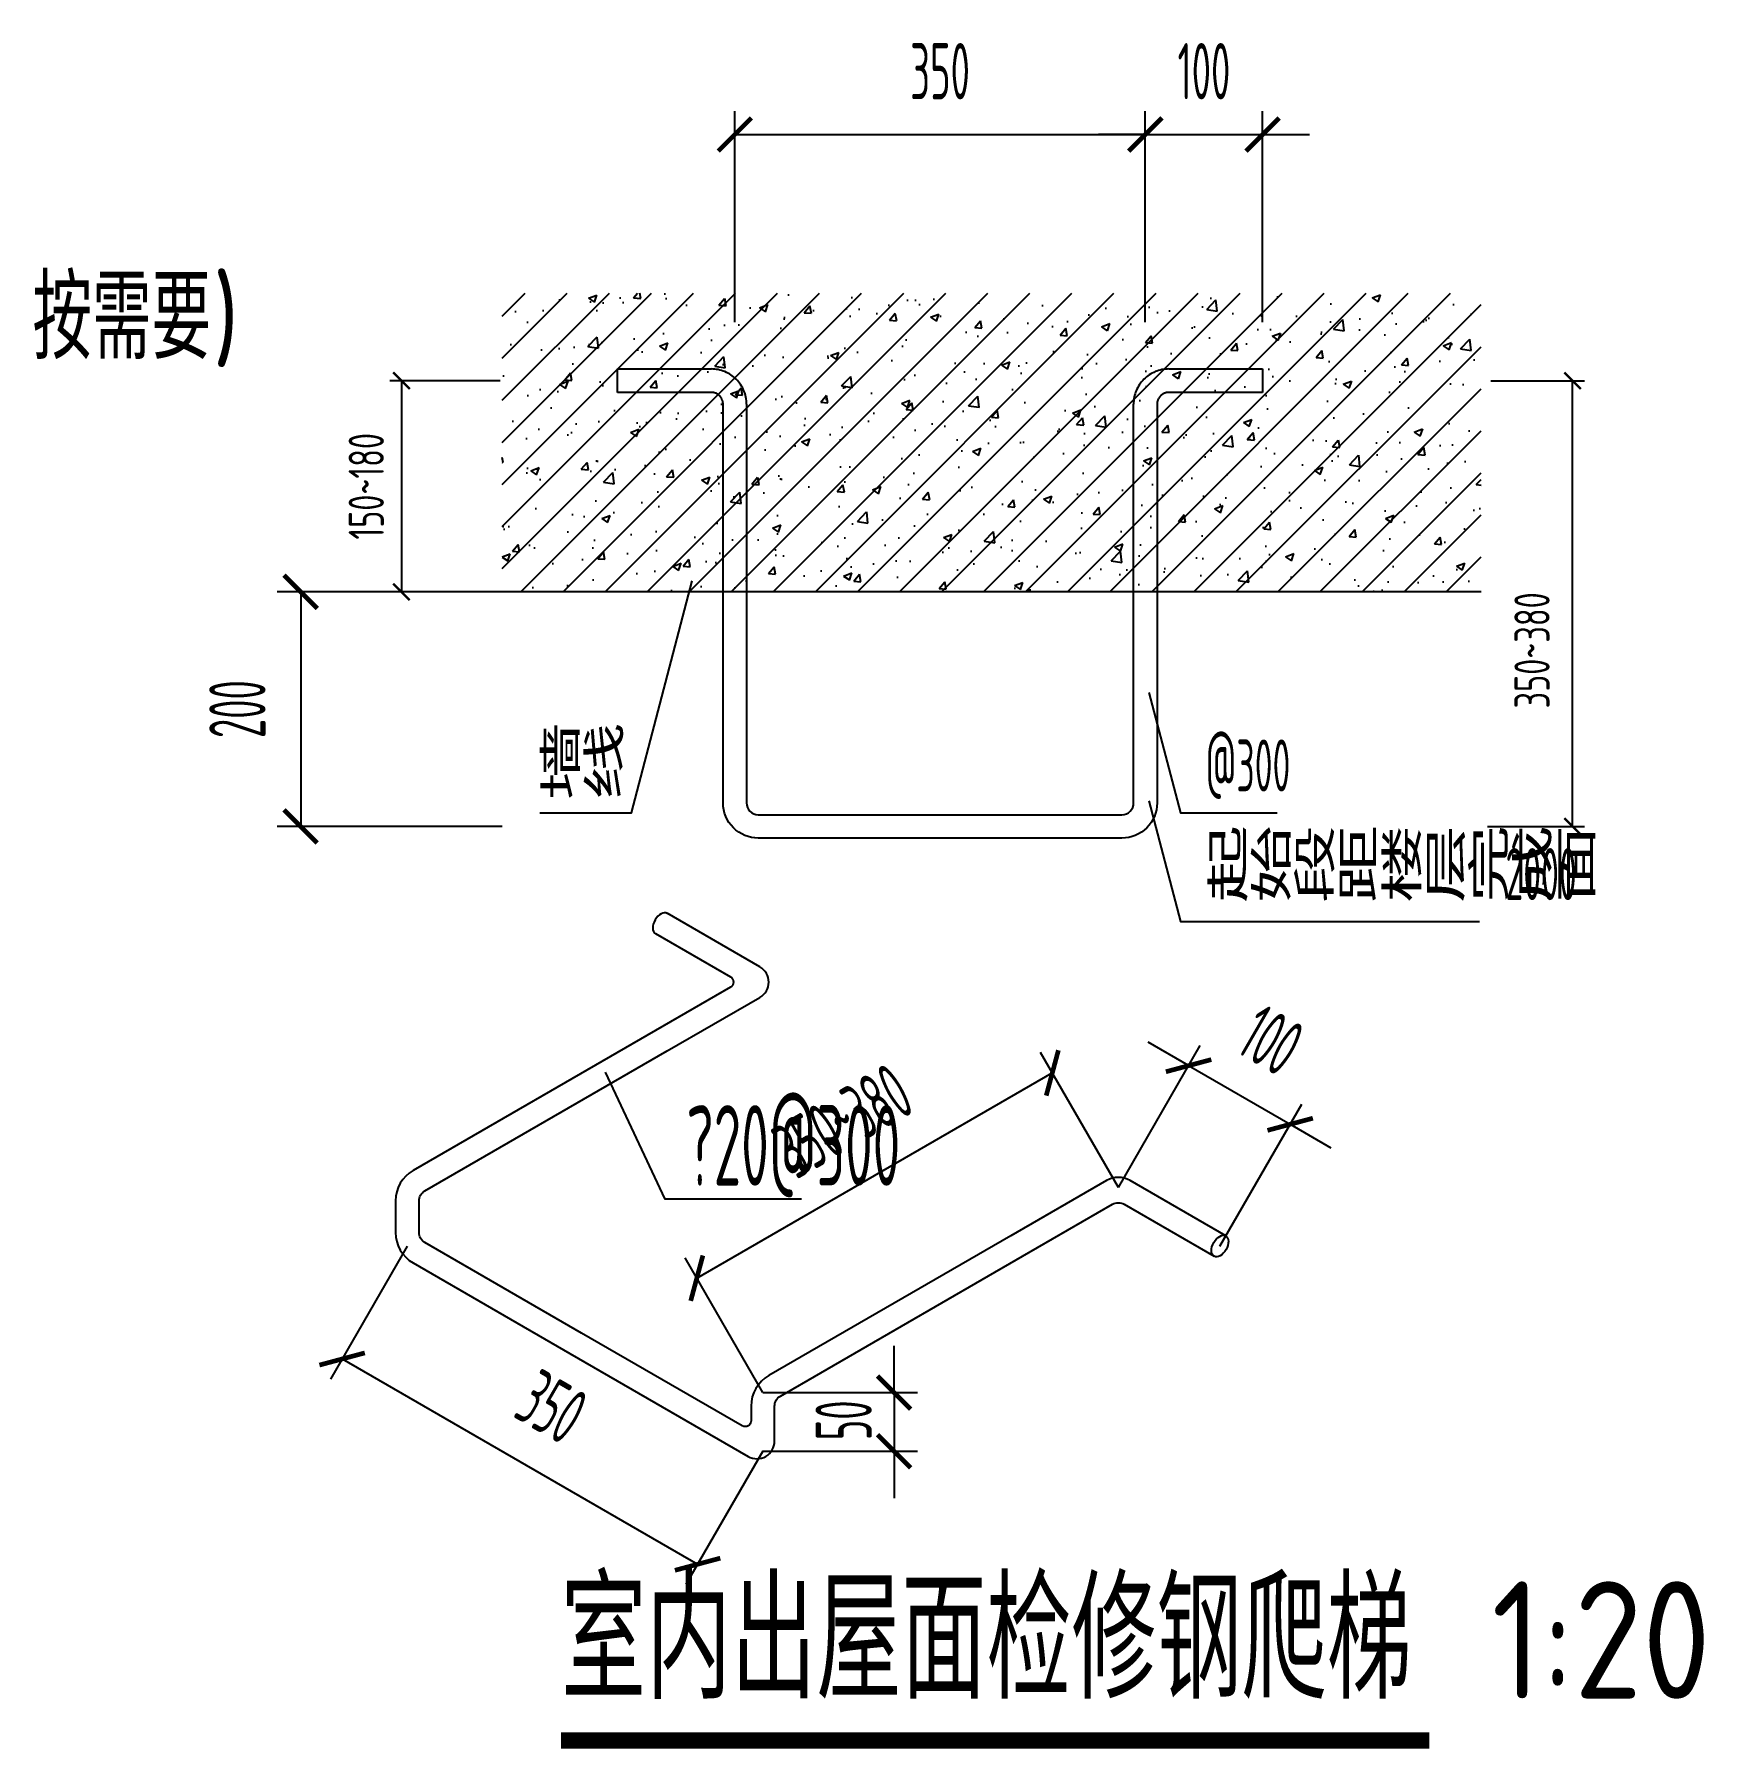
# Model space of a CAD drawing. Extents: x -40548 to 155442, y 5688 to 67136.
# Drawn here: x 132224 to 133648, y 12170 to 13632 of the extents above; entities that cross this region are included whole.
import ezdxf

# ---------------------------------------------------------------- set-up
doc = ezdxf.new("R2010")
doc.units = 0
doc.header["$LTSCALE"] = 1000
doc.linetypes.add('0_Grid$0$0_Setback$0$CONCEPT$0${ Batten }', pattern=[0])
doc.linetypes.add('DASH', pattern=[0.35, 0.25, -0.1])
doc.layers.get('DEFPOINTS').update_dxf_attribs({"color": 200})
for name, color, linetype in [('A-HATCH-1', 252, 'Continuous'), ('A-TEXT', 61, 'Continuous'), ('AE-HDWR', 8, 'Continuous'), ('AS-WALL', 40, 'Continuous'), ('DIM_SYMB', 3, 'Continuous'), ('PUB_DIM', 3, 'Continuous')]:
    doc.layers.add(name, color=color, linetype=linetype)
doc.styles.get("Standard").update_dxf_attribs({"font": 'gbenor.shx', "bigfont": 'gbcbig.shx'})
doc.styles.add('TH-STYLE1', font='@TSSDENG', dxfattribs={"width": 0.7, "bigfont": '@TSSDCHN'})
doc.styles.add('TH-STYLE3', font='@TSSDENG', dxfattribs={"width": 0.7, "bigfont": '@TSSDCHN'})
doc.styles.add('TH-STYLE3_T3', font='@TSSDENG', dxfattribs={"width": 0.525, "bigfont": '@TSSDCHN'})
doc.dimstyles.new('TH-DIM10', dxfattribs={"dimscale": 10, "dimtxt": 3, "dimasz": 2, "dimexe": 1, "dimexo": 0, "dimgap": 1.5, "dimtad": 1, "dimdec": 0, "dimdsep": 46, "dimtxsty": 'TH-STYLE3', "dimblk1": 'ARCHTICK', "dimblk2": 'ARCHTICK', "dimsah": 1, "dimcen": -1, "dimclrd": 256, "dimclre": 256, "dimclrt": 256, "dimazin": 0, "dimtfac": 1, "dimtdec": 0, "dimtix": 1, "dimtmove": 2, "dimatfit": 0, "dimldrblk": 'ARCHTICK', "dimfxl": 0, "dimtolj": 1, "dimtzin": 0, "dimlwd": -1, "dimlwe": -1, "dimarcsym": 0})
doc.dimstyles.new('TH-DIM10$TCH-20', dxfattribs={"dimscale": 20, "dimtxt": 2.4, "dimasz": 2, "dimexe": 1, "dimexo": 0, "dimgap": 1.5, "dimtad": 1, "dimdec": 0, "dimdsep": 46, "dimtxsty": 'TH-STYLE3_T3', "dimblk": 'ARCHTICK', "dimblk1": 'ARCHTICK', "dimblk2": 'ARCHTICK', "dimcen": -1, "dimclrd": 256, "dimclre": 256, "dimclrt": 256, "dimazin": 0, "dimtfac": 1, "dimtdec": 0, "dimtix": 1, "dimtmove": 2, "dimatfit": 0, "dimldrblk": 'ARCHTICK', "dimfxl": 0, "dimtolj": 1, "dimtzin": 0, "dimlwd": -1, "dimlwe": -1, "dimarcsym": 0})

# ---------------------------------------------------------------- blocks, each defined once
blk = doc.blocks.new('_ArchTick')
at = {"color": 0, "linetype": 'ByBlock', "const_width": 0.1}
blk.add_lwpolyline([(-0.354, -0.354), (0.354, 0.354)], dxfattribs=at)
blk = doc.blocks.new('*D14')
at = {"layer": 'DEFPOINTS', "color": 0}
for p in [(132621.7, 13336.8), (132537.5, 13156.8), (132623.4, 13156.8)]:
    blk.add_point(p, dxfattribs=at)
at = {"layer": 'PUB_DIM'}
for p, q in [((132621.7, 13336.8), (132527.5, 13336.8)), ((132537.5, 13336.8), (132537.5, 13156.8)), ((132623.4, 13156.8), (132527.5, 13156.8))]:
    blk.add_line(p, q, dxfattribs=at)
at = {"layer": 'PUB_DIM', "xscale": 20, "yscale": 20, "zscale": 20}
for p, rotation in [((132537.5, 13336.8), 90), ((132537.5, 13156.8), 270)]:
    blk.add_blockref('_ArchTick', p, dxfattribs=dict(at, rotation=rotation))
at = {"layer": 'PUB_DIM', "insert": (132507.5, 13246.8), "char_height": 30, "attachment_point": 5, "rotation": 90, "style": 'TH-STYLE3'}
blk.add_mtext('\\A1;150~180', dxfattribs=at)
blk = doc.blocks.new('*D15')
at = {"layer": 'DEFPOINTS', "color": 0}
for p in [(133466.4, 13336.8), (133536, 13336.8), (133463.5, 12956.8)]:
    blk.add_point(p, dxfattribs=at)
at = {"layer": 'PUB_DIM'}
for p, q in [((133466.4, 13336.8), (133546, 13336.8)), ((133536, 12956.8), (133536, 13336.8)), ((133463.5, 12956.8), (133546, 12956.8))]:
    blk.add_line(p, q, dxfattribs=at)
at = {"layer": 'PUB_DIM', "xscale": 20, "yscale": 20, "zscale": 20}
for p, rotation in [((133536, 13336.8), 90), ((133536, 12956.8), 270)]:
    blk.add_blockref('_ArchTick', p, dxfattribs=dict(at, rotation=rotation))
at = {"layer": 'PUB_DIM', "insert": (133501.4, 13106.9), "char_height": 30, "attachment_point": 5, "rotation": 90, "style": 'TH-STYLE3'}
blk.add_mtext('\\A1;350~380', dxfattribs=at)
blk = doc.blocks.new('*D138')
at = {"layer": 'DEFPOINTS', "color": 0}
for p in [(133295.2, 12702.8), (133148.7, 12649), (133235.3, 12599)]:
    blk.add_point(p, dxfattribs=at)
at = {"layer": 'PUB_DIM'}
for p, q in [((133148.7, 12649), (133218.6, 12770.1)), ((133208.6, 12752.8), (133174, 12772.8)), ((133208.6, 12752.8), (133295.2, 12702.8)), ((133235.3, 12599), (133305.2, 12720.1)), ((133295.2, 12702.8), (133329.9, 12682.8))]:
    blk.add_line(p, q, dxfattribs=at)
at = {"layer": 'PUB_DIM', "xscale": 40, "yscale": 40, "zscale": 40}
for p, rotation in [((133208.6, 12752.8), 330.0000000000088), ((133295.2, 12702.8), 150.0000000000088)]:
    blk.add_blockref('_ArchTick', p, dxfattribs=dict(at, rotation=rotation))
at = {"layer": 'PUB_DIM', "insert": (133278.9, 12774.6), "char_height": 48, "attachment_point": 5, "rotation": 330, "style": 'TH-STYLE3_T3'}
blk.add_mtext('\\A1;100', dxfattribs=at)
blk = doc.blocks.new('*D139')
at = {"layer": 'DEFPOINTS', "color": 0}
for p in [(133092.4, 12746.6), (133148.7, 12649), (132845.6, 12474)]:
    blk.add_point(p, dxfattribs=at)
at = {"layer": 'PUB_DIM'}
for p, q in [((133148.7, 12649), (133082.4, 12763.9)), ((132789.3, 12571.6), (133092.4, 12746.6)), ((132845.6, 12474), (132779.3, 12588.9))]:
    blk.add_line(p, q, dxfattribs=at)
at = {"layer": 'PUB_DIM', "xscale": 40, "yscale": 40, "zscale": 40}
for p, rotation in [((133092.4, 12746.6), 30.00000000000041), ((132789.3, 12571.6), 210.0000000000004)]:
    blk.add_blockref('_ArchTick', p, dxfattribs=dict(at, rotation=rotation))
at = {"layer": 'PUB_DIM', "insert": (132913.8, 12705.8), "char_height": 48, "attachment_point": 5, "rotation": 30, "style": 'TH-STYLE3_T3'}
blk.add_mtext('\\A1;350~380', dxfattribs=at)
blk = doc.blocks.new('*D140')
at = {"layer": 'DEFPOINTS', "color": 0}
for p in [(132845.6, 12474), (132845.6, 12424), (132957.5, 12424)]:
    blk.add_point(p, dxfattribs=at)
at = {"layer": 'PUB_DIM'}
for p, q in [((132957.5, 12474), (132957.5, 12514)), ((132845.6, 12474), (132977.5, 12474)), ((132957.5, 12474), (132957.5, 12424)), ((132845.6, 12424), (132977.5, 12424)), ((132957.5, 12424), (132957.5, 12384))]:
    blk.add_line(p, q, dxfattribs=at)
at = {"layer": 'PUB_DIM', "xscale": 40, "yscale": 40, "zscale": 40}
for p, rotation in [((132957.5, 12474), 270), ((132957.5, 12424), 90)]:
    blk.add_blockref('_ArchTick', p, dxfattribs=dict(at, rotation=rotation))
at = {"layer": 'PUB_DIM', "insert": (132914.5, 12450.4), "char_height": 48, "attachment_point": 5, "rotation": 90, "style": 'TH-STYLE3_T3'}
blk.add_mtext('\\A1;50', dxfattribs=at)
blk = doc.blocks.new('*D141')
at = {"layer": 'DEFPOINTS', "color": 0}
for p in [(132542.5, 12599), (132845.6, 12424), (132790, 12327.7)]:
    blk.add_point(p, dxfattribs=at)
at = {"layer": 'PUB_DIM'}
for p, q in [((132542.5, 12599), (132476.9, 12485.4)), ((132486.9, 12502.7), (132790, 12327.7)), ((132845.6, 12424), (132780, 12310.4))]:
    blk.add_line(p, q, dxfattribs=at)
at = {"layer": 'PUB_DIM', "xscale": 40, "yscale": 40, "zscale": 40}
for p, rotation in [((132486.9, 12502.7), 150.000000000009), ((132790, 12327.7), 330.000000000009)]:
    blk.add_blockref('_ArchTick', p, dxfattribs=dict(at, rotation=rotation))
at = {"layer": 'PUB_DIM', "insert": (132665.5, 12462), "char_height": 48, "attachment_point": 5, "rotation": 330, "style": 'TH-STYLE3_T3'}
blk.add_mtext('\\A1;350', dxfattribs=at)
blk = doc.blocks.new('*D142')
at = {"layer": 'DEFPOINTS', "color": 0}
for p in [(133271.7, 13546.7), (133171.7, 13386.8), (133271.7, 13386.8)]:
    blk.add_point(p, dxfattribs=at)
at = {"layer": 'PUB_DIM'}
for p, q in [((133171.7, 13386.8), (133171.7, 13566.7)), ((133271.7, 13386.8), (133271.7, 13566.7)), ((133171.7, 13546.7), (133131.7, 13546.7)), ((133171.7, 13546.7), (133271.7, 13546.7)), ((133271.7, 13546.7), (133311.7, 13546.7))]:
    blk.add_line(p, q, dxfattribs=at)
at = {"layer": 'PUB_DIM', "xscale": 40, "yscale": 40, "zscale": 40}
blk.add_blockref('_ArchTick', (133171.7, 13546.7), dxfattribs=at)
at = {"layer": 'PUB_DIM', "xscale": 40, "yscale": 40, "zscale": 40, "rotation": 180}
blk.add_blockref('_ArchTick', (133271.7, 13546.7), dxfattribs=at)
at = {"layer": 'PUB_DIM', "insert": (133221.7, 13600.7), "char_height": 48, "attachment_point": 5, "style": 'TH-STYLE3_T3'}
blk.add_mtext('\\A1;100', dxfattribs=at)
blk = doc.blocks.new('*D143')
at = {"layer": 'DEFPOINTS', "color": 0}
for p in [(133171.7, 13546.7), (132821.7, 13386.8), (133171.7, 13386.8)]:
    blk.add_point(p, dxfattribs=at)
at = {"layer": 'PUB_DIM'}
for p, q in [((132821.7, 13386.8), (132821.7, 13566.7)), ((133171.7, 13386.8), (133171.7, 13566.7)), ((132821.7, 13546.7), (133171.7, 13546.7))]:
    blk.add_line(p, q, dxfattribs=at)
at = {"layer": 'PUB_DIM', "xscale": 40, "yscale": 40, "zscale": 40, "rotation": 180}
blk.add_blockref('_ArchTick', (132821.7, 13546.7), dxfattribs=at)
at = {"layer": 'PUB_DIM', "xscale": 40, "yscale": 40, "zscale": 40}
blk.add_blockref('_ArchTick', (133171.7, 13546.7), dxfattribs=at)
at = {"layer": 'PUB_DIM', "insert": (132996.7, 13600.7), "char_height": 48, "attachment_point": 5, "style": 'TH-STYLE3_T3'}
blk.add_mtext('\\A1;350', dxfattribs=at)
blk = doc.blocks.new('*D144')
at = {"layer": 'DEFPOINTS', "color": 0}
for p in [(132623.4, 13156.8), (132451.6, 12956.8), (132623.4, 12956.8)]:
    blk.add_point(p, dxfattribs=at)
at = {"layer": 'PUB_DIM'}
for p, q in [((132623.4, 13156.8), (132431.6, 13156.8)), ((132451.6, 13156.8), (132451.6, 12956.8)), ((132623.4, 12956.8), (132431.6, 12956.8))]:
    blk.add_line(p, q, dxfattribs=at)
at = {"layer": 'PUB_DIM', "xscale": 40, "yscale": 40, "zscale": 40}
for p, rotation in [((132451.6, 13156.8), 90.00000000000834), ((132451.6, 12956.8), 270.0000000000084)]:
    blk.add_blockref('_ArchTick', p, dxfattribs=dict(at, rotation=rotation))
at = {"layer": 'PUB_DIM', "insert": (132397.6, 13056.8), "char_height": 48, "attachment_point": 5, "rotation": 90, "style": 'TH-STYLE3_T3'}
blk.add_mtext('\\A1;200', dxfattribs=at)

msp = doc.modelspace()

# ---------------------------------------------------------------- hatches: boundary and pattern name
at = {"layer": 'A-HATCH-1'}
h = msp.add_hatch(dxfattribs=at)
h.set_pattern_fill('钢筋混凝土', color=256, scale=10.140845, style=0)
h.set_pattern_definition([(45, (96924.223, -21733.745), (-17.926651, 17.926651), []), (50, (96924.223, -21733.745), (72.736244, -6.3636), [7.60563, -83.66197]), (355, (96924.22, -21733.745), (-14.07056, 76.27864), [6.08451, -66.92958]), (100.4514, (96930.285, -21734.276), (58.66574, 69.915), [6.46379, -71.10174]), (46.1842, (96924.22, -21713.46), (108.22726, -16.78503), [11.40845, -125.49296]), (96.6356, (96933.24, -21714.86), (94.7827, 98.78378), [9.6957, -106.65259]), (351.1842, (96924.22, -21713.46), (94.78262, 98.78386), [9.12676, -100.39437]), (21, (96934.364, -21718.534), (60.53142, -40.82896), [7.60563, -83.66197]), (326, (96934.364, -21718.534), (24.67423, 73.53634), [6.08451, -66.92958]), (71.4514, (96939.41, -21721.94), (85.205675, 32.70732), [6.46379, -71.10174]), (37.5, (96924.223, -21733.745), (1.233112, 33.75825), [0, -66.11831, 0, -67.943662, 0, -67.1831]), (7.5, (96924.223, -21733.745), (26.677474, 39.99668), [0, -38.738028, 0, -64.597183, 0, -25.605634]), (327.5, (96901.61, -21733.745), (54.134106, -2.287255), [0, -25.352113, 0, -79.09859, 0, -104.957746]), (317.5, (96891.47, -21733.745), (59.140006, 10.15149), [0, -32.957746, 0, -52.529577, 0, -74.53521])])
h.paths.add_polyline_path([(133457.9, 13411.4), (132623.4, 13411.4), (132623.4, 13156.8), (133457.9, 13156.8)])

# ---------------------------------------------------------------- linework, layer by layer
at = {"layer": 'A-TEXT'}
for points in [[(132655.4, 12968.4), (132733.5, 12968.4), (132785.3, 13166.1)], [(133174.8, 13071.1), (133201.7, 12968.4), (133284.2, 12968.4)], [(133174.8, 12978.5), (133201.7, 12875.8), (133456.7, 12875.8)], [(132878.5, 12639), (132762.2, 12639), (132711.4, 12747.3)]]:
    msp.add_lwpolyline(points, dxfattribs=at)
at = {"layer": 'AE-HDWR', "linetype": 'DASH', "ltscale": 5}
for points in [[(132811.7, 13156.8), (132811.7, 13316.8, 0.414214), (132801.7, 13326.8), (132721.7, 13326.8), (132721.7, 13346.8), (132801.7, 13346.8, -0.414214), (132831.7, 13316.8), (132831.7, 13156.8)], [(133161.7, 13156.8), (133161.7, 13316.8, -0.414214), (133191.7, 13346.8), (133271.7, 13346.8), (133271.7, 13326.8), (133191.7, 13326.8, 0.414214), (133181.7, 13316.8), (133181.7, 13156.8)]]:
    msp.add_lwpolyline(points, format="xyb", dxfattribs=at)
at = {"layer": 'AE-HDWR'}
for points in [[(133181.7, 13156.8), (133181.7, 12976.8, -0.414214), (133151.7, 12946.8), (132996.7, 12946.8), (132841.7, 12946.8, -0.414214), (132811.7, 12976.8), (132811.7, 13156.8)], [(132831.7, 13156.8), (132831.7, 12976.8, 0.414214), (132841.7, 12966.8), (132996.7, 12966.8), (133151.7, 12966.8, 0.414214), (133161.7, 12976.8), (133161.7, 13156.8)], [(132691, 12524.8), (132557.5, 12601.9, -0.267949), (132552.5, 12610.6), (132552.5, 12637.5, -0.267949), (132557.5, 12646.1), (132764, 12765.4), (132843.1, 12811, 0.57735), (132843.1, 12837), (132764, 12882.7)], [(132754, 12865.4), (132818.1, 12828.4, -0.57735), (132818.1, 12819.7), (132754, 12782.7), (132547.5, 12663.5, 0.267949), (132532.5, 12637.5), (132532.5, 12610.6, 0.267949), (132547.5, 12584.6), (132681, 12507.5)], [(133240.3, 12607.7), (133158.7, 12654.8, 0.267949), (133138.7, 12654.8), (133057.1, 12607.7), (132850.6, 12488.5, 0.267949), (132835.6, 12462.5), (132835.6, 12450, -0.57735), (132828.1, 12445.7), (132691, 12524.8)], [(132681, 12507.5), (132833.1, 12419.7, 0.57735), (132855.6, 12432.7), (132855.6, 12462.5, -0.267949), (132860.6, 12471.1), (133067.1, 12590.4), (133143.7, 12634.6, -0.267949), (133153.7, 12634.6), (133230.3, 12590.4)]]:
    msp.add_lwpolyline(points, format="xyb", dxfattribs=at)
msp.add_ellipse((132759, 12874), major_axis=(-5, -8.66), ratio=0.604624, start_param=3.141593, end_param=6.283185, dxfattribs=at)
msp.add_ellipse((133235.3, 12599), major_axis=(-5, -8.66), ratio=0.604624, dxfattribs=at)
at = {"layer": 'AS-WALL'}
msp.add_line((133457.9, 13156.8), (132623.4, 13156.8), dxfattribs=at)
at = {"layer": 'DIM_SYMB', "const_width": 14}
msp.add_lwpolyline([(132673.6, 12177.4), (133413.9, 12177.4)], dxfattribs=at)

# ---------------------------------------------------------------- texts
at = {"layer": 'A-TEXT', "linetype": '0_Grid$0$0_Setback$0$CONCEPT$0${ Batten }'}
for s, height, p in [('按需要', 70.52, (132222.9, 13355.3)), (')', 70, (132376.9, 13355.3))]:
    msp.add_text(s, height=height, dxfattribs=at).set_placement(p)
at = {"layer": 'A-TEXT'}
for s, height, style, width, p in [('墙线', 55.79, 'TH-STYLE3', 0.7, (132654, 12981.5)), ('@300', 44.31, 'TH-STYLE3', 0.525, (133223, 12986.6)), ('起始段距楼层完成面', 55.79, 'TH-STYLE3', 0.7, (133223, 12894)), ('2000', 44.31, 'TH-STYLE3', 0.525, (133478.8, 12894)), ('?20@300', 68.63, 'TH-STYLE1', 0.525, (132780.3, 12650.5))]:
    msp.add_text(s, height=height, dxfattribs=dict(at, style=style, width=width)).set_placement(p)
at = {"layer": 'DIM_SYMB', "color": 7}
for s, height, p in [('室内出屋面检修钢爬梯', 100.74, (132673.6, 12213.1)), ('1:20', 100, (133466.9, 12213.1))]:
    msp.add_text(s, height=height, dxfattribs=at).set_placement(p)

# ---------------------------------------------------------------- dimensions: what is measured, and where the dimension line sits
at = {"layer": 'PUB_DIM'}
for p1, p2, distance, picture, middle in [((132821.7, 13386.8), (133171.7, 13386.8), 159.9, '*D143', (132996.7, 13600.7)), ((133171.7, 13386.8), (133271.7, 13386.8), 159.9, '*D142', (133221.7, 13600.7)), ((132623.4, 13156.8), (132623.4, 12956.8), -171.8, '*D144', (132397.6, 13056.8)), ((133148.7, 12649), (133235.3, 12599), 119.8, '*D138', (133278.9, 12774.6)), ((132542.5, 12599), (132845.6, 12424), -111.2, '*D141', (132665.5, 12462))]:
    dim = msp.add_aligned_dim(p1=p1, p2=p2, distance=distance, dimstyle='TH-DIM10$TCH-20', dxfattribs=at)
    dim.commit()
    dim.dimension.update_dxf_attribs({"geometry": picture, "text_midpoint": middle})
dim = msp.add_linear_dim(base=(132537.5, 13156.8), p1=(132621.7, 13336.8), p2=(132623.4, 13156.8), angle=90, text='150~180', dimstyle='TH-DIM10', dxfattribs=at)
dim.commit()
dim.dimension.update_dxf_attribs({"geometry": '*D14', "text_midpoint": (132507.5, 13246.8)})
dim = msp.add_linear_dim(base=(133536, 13336.8), p1=(133463.5, 12956.8), p2=(133466.4, 13336.8), angle=90, text='350~380', dimstyle='TH-DIM10', dxfattribs=at)
dim.commit()
dim.dimension.update_dxf_attribs({"geometry": '*D15', "text_midpoint": (133501.4, 13106.9), "dimtype": 160})
dim = msp.add_aligned_dim(p1=(132845.6, 12474), p2=(133148.7, 12649), distance=112.6, text='350~380', dimstyle='TH-DIM10$TCH-20', dxfattribs=at)
dim.commit()
dim.dimension.update_dxf_attribs({"geometry": '*D139', "text_midpoint": (132913.8, 12705.8)})
dim = msp.add_linear_dim(base=(132957.5, 12424), p1=(132845.6, 12474), p2=(132845.6, 12424), angle=270, dimstyle='TH-DIM10$TCH-20', dxfattribs=at)
dim.commit()
dim.dimension.update_dxf_attribs({"geometry": '*D140', "text_midpoint": (132914.5, 12450.4), "dimtype": 161})

doc.saveas('drawing.dxf')
